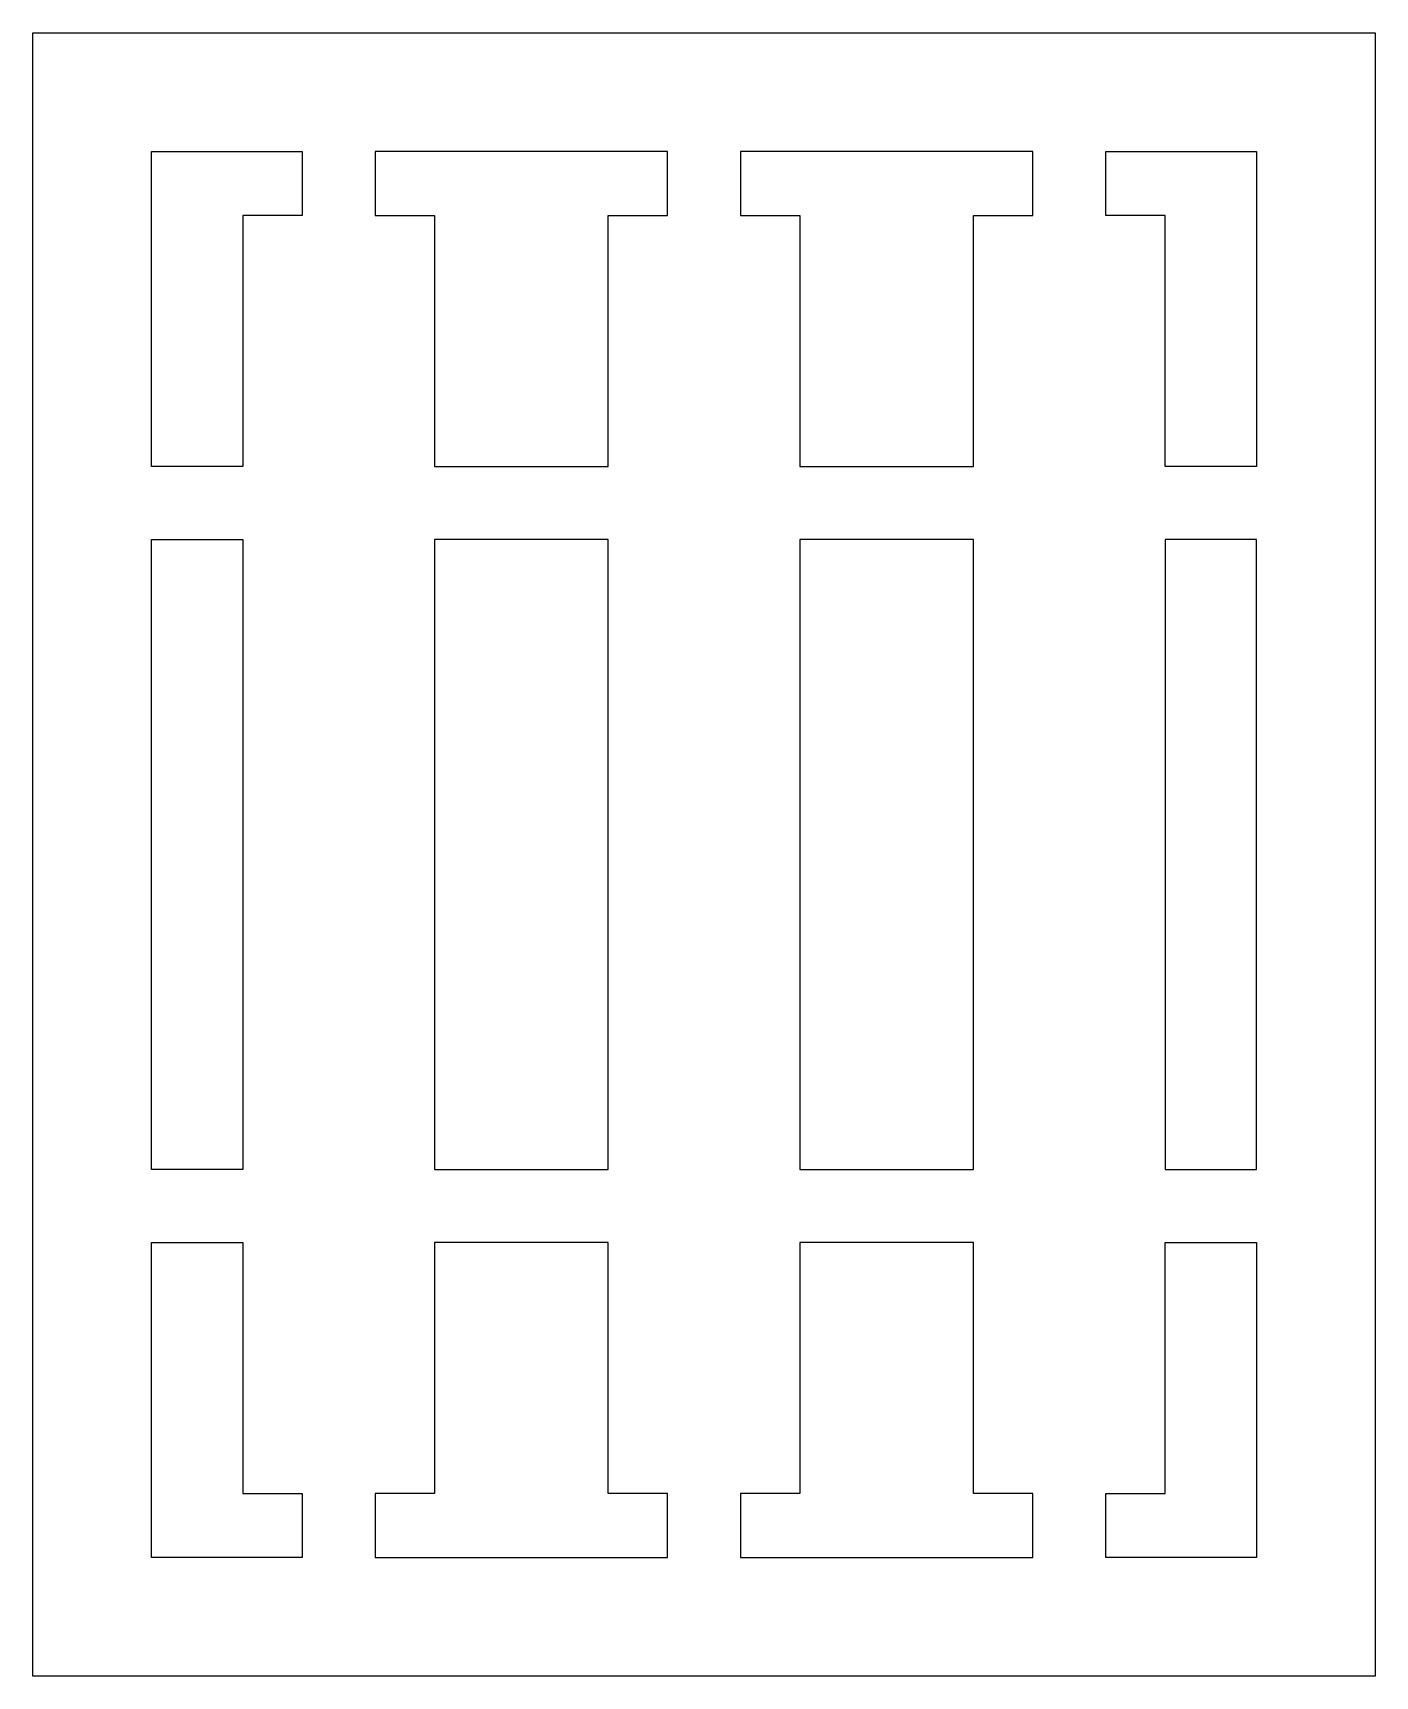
# Model space of a CAD drawing. Header units: millimetres. Extents: x 101.1 to 174.6, y 37.3 to 127.3.
import ezdxf

# ---------------------------------------------------------------- set-up
doc = ezdxf.new("R2010")
doc.units = ezdxf.units.MM
doc.layers.add('obrys', color=2, linetype='Continuous')

msp = doc.modelspace()

# ---------------------------------------------------------------- linework, layer by layer
at = {"layer": 'obrys'}
for p, q in [((101.075, 127.289), (174.575, 127.289)), ((101.075, 37.289), (101.075, 127.289)), ((174.575, 127.289), (174.575, 37.289)), ((107.575, 103.539), (107.575, 120.789)), ((107.575, 120.789), (115.825, 120.789)), ((115.825, 120.789), (115.825, 117.289)), ((135.825, 120.789), (119.825, 120.789)), ((119.825, 120.789), (119.825, 117.289)), ((135.825, 117.289), (135.825, 120.789)), ((155.825, 120.789), (139.825, 120.789)), ((139.825, 120.789), (139.825, 117.289)), ((155.825, 117.289), (155.825, 120.789)), ((159.825, 120.789), (168.075, 120.789)), ((159.825, 117.289), (159.825, 120.789)), ((168.075, 120.789), (168.075, 103.539)), ((115.825, 117.289), (112.575, 117.289)), ((112.575, 117.289), (112.575, 103.539)), ((119.825, 117.289), (123.075, 117.289)), ((123.075, 117.289), (123.075, 103.539)), ((132.575, 103.539), (132.575, 117.289)), ((132.575, 117.289), (135.825, 117.289)), ((139.825, 117.289), (143.075, 117.289)), ((143.075, 117.289), (143.075, 103.539)), ((152.575, 103.539), (152.575, 117.289)), ((152.575, 117.289), (155.825, 117.289)), ((163.075, 117.289), (159.825, 117.289)), ((163.075, 103.539), (163.075, 117.289)), ((112.575, 103.539), (107.575, 103.539)), ((123.075, 103.539), (132.575, 103.539)), ((143.075, 103.539), (152.575, 103.539)), ((168.075, 103.539), (163.075, 103.539)), ((107.575, 65.039), (107.575, 99.539)), ((107.575, 99.539), (112.575, 99.539)), ((112.575, 99.539), (112.575, 65.039)), ((132.575, 99.539), (123.075, 99.539)), ((123.075, 99.539), (123.075, 65.039)), ((132.575, 65.039), (132.575, 99.539)), ((152.575, 99.539), (143.075, 99.539)), ((143.075, 99.539), (143.075, 65.039)), ((152.575, 65.039), (152.575, 99.539)), ((168.075, 99.539), (163.075, 99.539)), ((163.075, 99.539), (163.075, 65.039)), ((168.075, 65.039), (168.075, 99.539)), ((112.575, 65.039), (107.575, 65.039)), ((123.075, 65.039), (132.575, 65.039)), ((143.075, 65.039), (152.575, 65.039)), ((163.075, 65.039), (168.075, 65.039)), ((107.575, 43.789), (107.575, 61.039)), ((107.575, 61.039), (112.575, 61.039)), ((112.575, 61.039), (112.575, 47.289)), ((132.575, 61.039), (123.075, 61.039)), ((123.075, 61.039), (123.075, 47.289)), ((132.575, 47.289), (132.575, 61.039)), ((152.575, 61.039), (143.075, 61.039)), ((143.075, 61.039), (143.075, 47.289)), ((152.575, 47.289), (152.575, 61.039)), ((163.075, 47.289), (163.075, 61.039)), ((163.075, 61.039), (168.075, 61.039)), ((168.075, 61.039), (168.075, 43.789)), ((112.575, 47.289), (115.825, 47.289)), ((115.825, 47.289), (115.825, 43.789)), ((123.075, 47.289), (119.825, 47.289)), ((119.825, 47.289), (119.825, 43.789)), ((135.825, 47.289), (132.575, 47.289)), ((135.825, 43.789), (135.825, 47.289)), ((143.075, 47.289), (139.825, 47.289)), ((139.825, 47.289), (139.825, 43.789)), ((155.825, 47.289), (152.575, 47.289)), ((155.825, 43.789), (155.825, 47.289)), ((159.825, 43.789), (159.825, 47.289)), ((159.825, 47.289), (163.075, 47.289)), ((115.825, 43.789), (107.575, 43.789)), ((119.825, 43.789), (135.825, 43.789)), ((139.825, 43.789), (155.825, 43.789)), ((168.075, 43.789), (159.825, 43.789)), ((174.575, 37.289), (101.075, 37.289))]:
    msp.add_line(p, q, dxfattribs=at)

doc.saveas('drawing.dxf')
